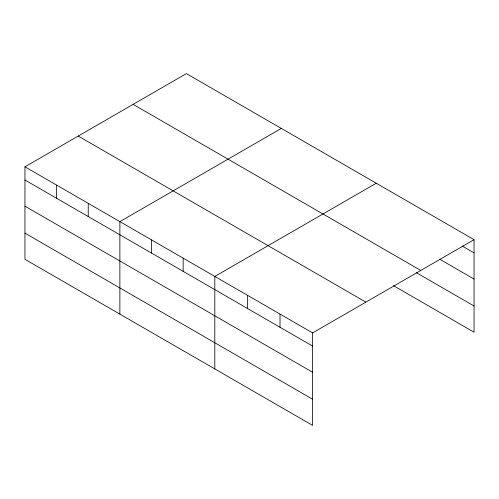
<?xml version="1.0" encoding="UTF-8"?>
<svg xmlns="http://www.w3.org/2000/svg" width="499" height="499" viewBox="0 0 499 499"><rect width="100%" height="100%" fill="white"/><g stroke="black" fill="none" stroke-linecap="round" stroke-linejoin="round"><path stroke-width="0.75" d="M312.611 372.254L312.611 332.895L24.95 166.816L24.95 259.312L312.611 425.391L312.611 372.254L24.95 206.174M393.543 285.702L474.05 332.184L474.05 239.688L186.389 73.609L24.95 166.816M281.317 128.418L119.879 221.625L119.879 314.121M376.246 183.22L214.807 276.427L214.807 368.923M312.611 332.895L474.05 239.688M462.074 245.957L474.05 252.874M439.451 259.068L474.05 279.047M133.114 104.366L420.776 270.446M416.166 272.591L474.05 306.012M78.224 136.059L365.886 302.138M24.95 180.002L312.611 346.081M24.95 233.139L312.611 399.219M280.008 314.071L280.008 327.257M247.404 295.252L247.404 308.438M183.164 258.158L183.164 271.344M151.521 239.894L151.521 253.074M88.236 203.355L88.236 216.541M56.593 185.085L56.593 198.271"/></g></svg>
